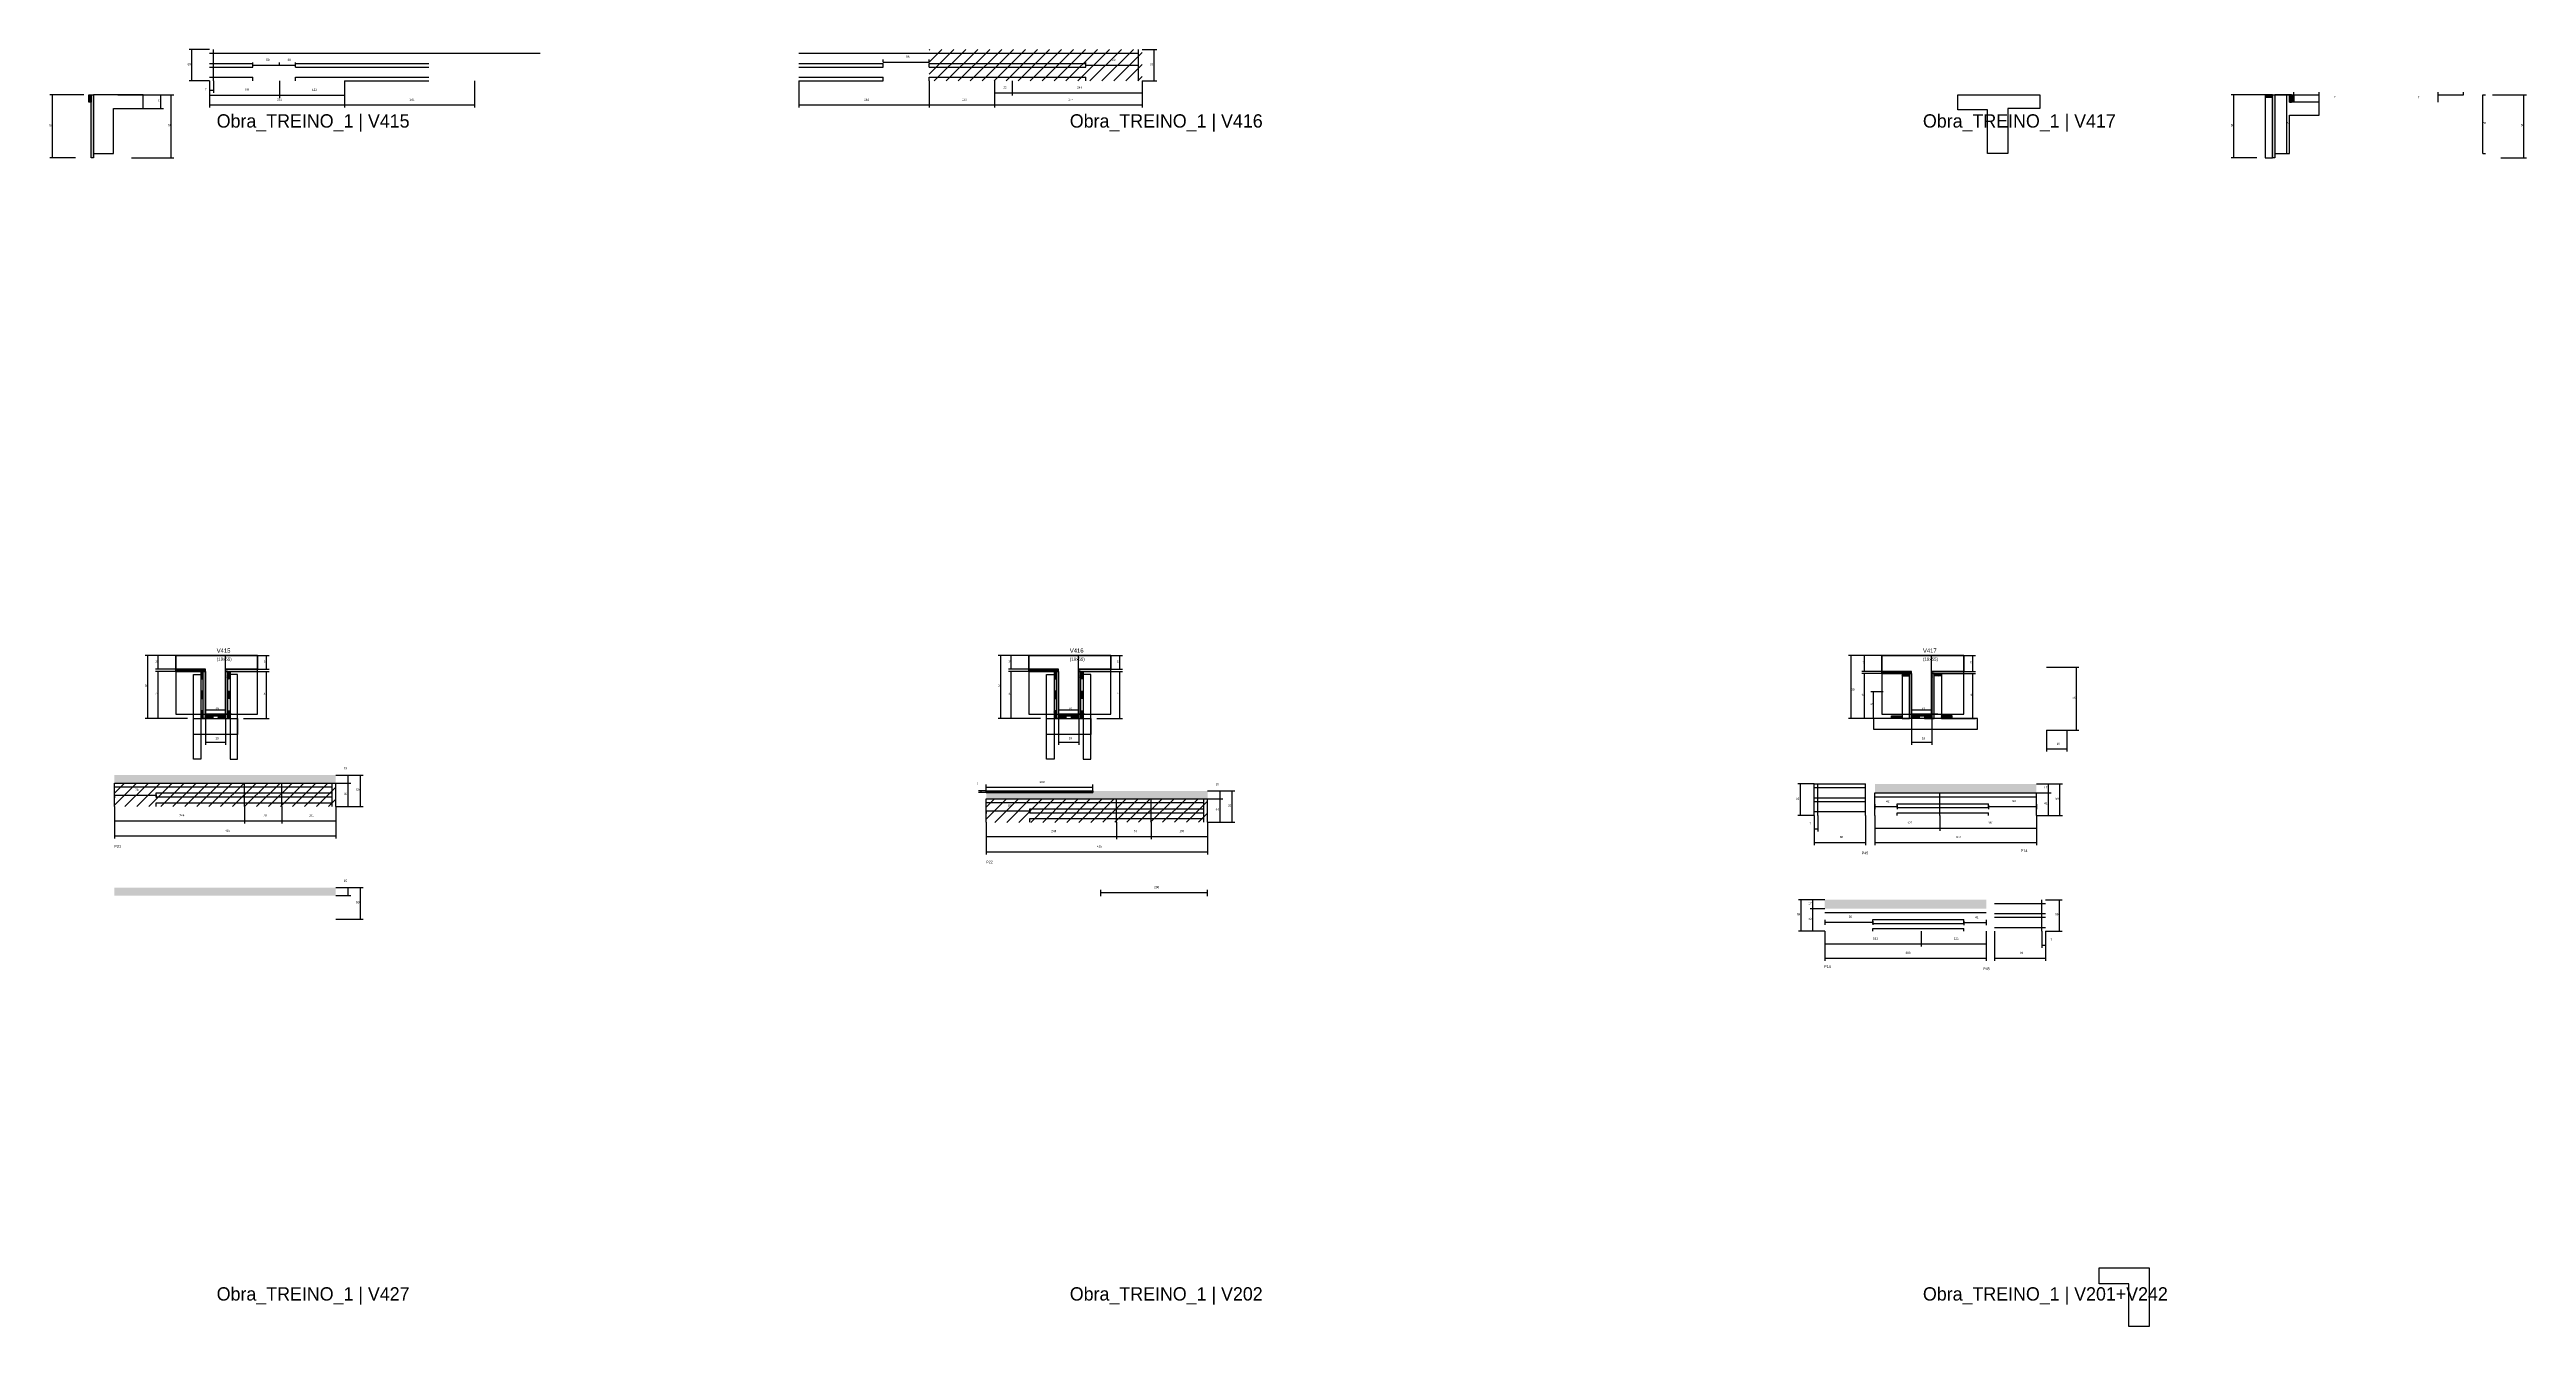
# Model space of a CAD drawing. Header units: metres. Extents: x -2848 to 21926, y -45195 to 1016.
# Drawn here: x 6087 to 10732, y -10059 to -7664 of the extents above; entities that cross this region are included whole.
import ezdxf

# ---------------------------------------------------------------- set-up
doc = ezdxf.new("R2010")
doc.units = ezdxf.units.M
for name, color, linetype in [('CONCRETO', 251, 'Continuous'), ('COTA', 241, 'Continuous'), ('Cota Seção (2x)', 4, 'Continuous'), ('Hachura', 253, 'Continuous'), ('LABEL_ID', 3, 'Continuous'), ('Madeira', 126, 'Continuous'), ('NOMENCLATURA', 7, 'Continuous'), ('Painéis', 200, 'Continuous'), ('REAPROVEITAMENTO', 251, 'Continuous'), ('SARR_2.2x7', 40, 'Continuous'), ('SARR_3.5x7', 81, 'Continuous'), ('SARR_EDITAR', 141, 'Continuous'), ('Texto Seção', 7, 'Continuous')]:
    doc.layers.add(name, color=color, linetype=linetype)

msp = doc.modelspace()

# ---------------------------------------------------------------- hatches: boundary and pattern name
at = {"layer": 'COTA'}
h = msp.add_hatch(dxfattribs=at)
h.set_pattern_fill('AR-CONC', scale=0.03)
h.paths.add_polyline_path([(6623.3, -9039.5), (6623.3, -9024.5), (6623.3, -9024.5), (6208, -9024.5), (6208, -9024.5), (6208.3, -9039.5), (6208.3, -9039.5), (6623.3, -9039.5)])
h = msp.add_hatch(dxfattribs=at)
h.set_pattern_fill('AR-CONC', scale=0.03)
h.paths.add_polyline_path([(8043.3, -9057), (7843.3, -9057), (7843.3, -9057), (7843.3, -9069), (7843.3, -9069), (8258.3, -9069), (8258.3, -9069), (8258.3, -9054), (8258.3, -9054), (8043.3, -9054), (8043.3, -9054), (8043.3, -9057)])
h = msp.add_hatch(dxfattribs=at)
h.set_pattern_fill('AR-CONC', scale=0.03)
h.paths.add_polyline_path([(9812.9, -9058), (9812.9, -9041), (9812.9, -9041), (9509.9, -9041), (9509.9, -9041), (9509.9, -9058), (9509.9, -9058), (9812.9, -9058)])
h = msp.add_hatch(dxfattribs=at)
h.set_pattern_fill('AR-CONC', scale=0.03)
h.paths.add_polyline_path([(6623.3, -9250.4), (6623.3, -9235.4), (6623.3, -9235.4), (6208, -9235.4), (6208, -9235.4), (6208.3, -9250.4), (6208.3, -9250.4), (6623.3, -9250.4)])
h = msp.add_hatch(dxfattribs=at)
h.set_pattern_fill('AR-CONC', scale=0.03)
h.paths.add_polyline_path([(9415.8, -9258.2), (9415.8, -9275.2), (9415.8, -9275.2), (9718.8, -9275.2), (9718.8, -9275.2), (9718.8, -9258.2), (9718.8, -9258.2), (9415.8, -9258.2)])
at = {"layer": 'Hachura'}
h = msp.add_hatch(dxfattribs=at)
h.set_pattern_fill('ANSI31', scale=0.5)
h.paths.add_polyline_path([(6164.7, -7762.5), (6160.3, -7762.5), (6160.3, -7762.5), (6160.3, -7748.5), (6160.3, -7748.5), (6164.7, -7748.5), (6164.7, -7748.5), (6164.7, -7762.5)])
h = msp.add_hatch(color=8, dxfattribs=at)
h.dxf.hatch_style = 1
h.paths.add_polyline_path([(6164.7, -7748.5), (6168.7, -7748.5), (6168.7, -7748.5), (6168.7, -7866.5), (6168.7, -7866.5), (6164.7, -7866.5), (6164.7, -7866.5), (6164.7, -7748.5)])
h = msp.add_hatch(dxfattribs=at)
h.set_pattern_fill('ANSI31', scale=0.5)
h.paths.add_polyline_path([(10255.7, -7752.9), (10255.7, -7748.5), (10255.7, -7748.5), (10241.7, -7748.5), (10241.7, -7748.5), (10241.7, -7752.9), (10241.7, -7752.9), (10255.7, -7752.9)])
h = msp.add_hatch(color=8, dxfattribs=at)
h.dxf.hatch_style = 1
h.paths.add_polyline_path([(10255.7, -7748.5), (10259.7, -7748.5), (10259.7, -7748.5), (10259.7, -7866.5), (10259.7, -7866.5), (10255.7, -7866.5), (10255.7, -7866.5), (10255.7, -7748.5)])
h = msp.add_hatch(color=8, dxfattribs=at)
h.dxf.hatch_style = 1
h.paths.add_polyline_path([(10291.3, -7748.5), (10287.7, -7748.5), (10287.7, -7748.5), (10287.7, -7762.5), (10287.7, -7762.5), (10291.3, -7762.5), (10291.3, -7762.5), (10291.3, -7748.5)])
h = msp.add_hatch(dxfattribs=at)
h.set_pattern_fill('ANSI31', scale=0.5)
h.paths.add_polyline_path([(10295.7, -7762.5), (10291.3, -7762.5), (10291.3, -7762.5), (10291.3, -7748.5), (10291.3, -7748.5), (10295.7, -7748.5), (10295.7, -7748.5), (10295.7, -7762.5)])
h = msp.add_hatch(color=8, dxfattribs=at)
h.dxf.hatch_style = 1
h.paths.add_polyline_path([(6378.8, -8830), (6378.8, -8826), (6378.8, -8826), (6323.2, -8826), (6323.2, -8826), (6323.2, -8830), (6323.2, -8830), (6378.8, -8830)])
h = msp.add_hatch(color=8, dxfattribs=at)
h.dxf.hatch_style = 1
h.paths.add_polyline_path([(6476.8, -8830), (6476.8, -8826), (6476.8, -8826), (6416.8, -8826), (6416.8, -8826), (6416.8, -8830), (6416.8, -8830), (6476.8, -8830)])
h = msp.add_hatch(color=8, dxfattribs=at)
h.dxf.hatch_style = 1
h.paths.add_polyline_path([(7978.8, -8830), (7978.8, -8826), (7978.8, -8826), (7923.2, -8826), (7923.2, -8826), (7923.2, -8830), (7923.2, -8830), (7978.8, -8830)])
h = msp.add_hatch(color=8, dxfattribs=at)
h.dxf.hatch_style = 1
h.paths.add_polyline_path([(8076.8, -8830), (8076.8, -8826), (8076.8, -8826), (8016.8, -8826), (8016.8, -8826), (8016.8, -8830), (8016.8, -8830), (8076.8, -8830)])
h = msp.add_hatch(dxfattribs=at)
h.set_pattern_fill('ANSI31', scale=0.5)
h.paths.add_polyline_path([(6370.4, -8844), (6374.8, -8844), (6374.8, -8844), (6374.8, -8830), (6374.8, -8830), (6370.4, -8830), (6370.4, -8830), (6370.4, -8844)])
h = msp.add_hatch(dxfattribs=at)
h.set_pattern_fill('ANSI31', scale=0.5)
h.paths.add_polyline_path([(6370.4, -8881), (6374.8, -8881), (6374.8, -8881), (6374.8, -8867), (6374.8, -8867), (6370.4, -8867), (6370.4, -8867), (6370.4, -8881)])
h = msp.add_hatch(color=8, dxfattribs=at)
h.dxf.hatch_style = 1
h.paths.add_polyline_path([(6374.8, -8830), (6378.8, -8830), (6378.8, -8830), (6378.8, -8918), (6378.8, -8918), (6374.8, -8918), (6374.8, -8918), (6374.8, -8830)])
h = msp.add_hatch(color=8, dxfattribs=at)
h.dxf.hatch_style = 1
h.paths.add_polyline_path([(6420.8, -8828), (6416.8, -8828), (6416.8, -8828), (6416.8, -8918), (6416.8, -8918), (6420.8, -8918), (6420.8, -8918), (6420.8, -8828)])
h = msp.add_hatch(dxfattribs=at)
h.set_pattern_fill('ANSI31', scale=0.5)
h.paths.add_polyline_path([(6425.2, -8844), (6420.8, -8844), (6420.8, -8844), (6420.8, -8830), (6420.8, -8830), (6425.2, -8830), (6425.2, -8830), (6425.2, -8844)])
h = msp.add_hatch(dxfattribs=at)
h.set_pattern_fill('ANSI31', scale=0.5)
h.paths.add_polyline_path([(6425.2, -8881), (6420.8, -8881), (6420.8, -8881), (6420.8, -8867), (6420.8, -8867), (6425.2, -8867), (6425.2, -8867), (6425.2, -8881)])
h = msp.add_hatch(dxfattribs=at)
h.set_pattern_fill('ANSI31', scale=0.5)
h.paths.add_polyline_path([(7970.4, -8844), (7974.8, -8844), (7974.8, -8844), (7974.8, -8830), (7974.8, -8830), (7970.4, -8830), (7970.4, -8830), (7970.4, -8844)])
h = msp.add_hatch(dxfattribs=at)
h.set_pattern_fill('ANSI31', scale=0.5)
h.paths.add_polyline_path([(7970.4, -8881), (7974.8, -8881), (7974.8, -8881), (7974.8, -8867), (7974.8, -8867), (7970.4, -8867), (7970.4, -8867), (7970.4, -8881)])
h = msp.add_hatch(color=8, dxfattribs=at)
h.dxf.hatch_style = 1
h.paths.add_polyline_path([(7974.8, -8830), (7978.8, -8830), (7978.8, -8830), (7978.8, -8918), (7978.8, -8918), (7974.8, -8918), (7974.8, -8918), (7974.8, -8830)])
h = msp.add_hatch(color=8, dxfattribs=at)
h.dxf.hatch_style = 1
h.paths.add_polyline_path([(8020.8, -8828), (8016.8, -8828), (8016.8, -8828), (8016.8, -8918), (8016.8, -8918), (8020.8, -8918), (8020.8, -8918), (8020.8, -8828)])
h = msp.add_hatch(dxfattribs=at)
h.set_pattern_fill('ANSI31', scale=0.5)
h.paths.add_polyline_path([(8025.2, -8844), (8020.8, -8844), (8020.8, -8844), (8020.8, -8830), (8020.8, -8830), (8025.2, -8830), (8025.2, -8830), (8025.2, -8844)])
h = msp.add_hatch(dxfattribs=at)
h.set_pattern_fill('ANSI31', scale=0.5)
h.paths.add_polyline_path([(8025.2, -8881), (8020.8, -8881), (8020.8, -8881), (8020.8, -8867), (8020.8, -8867), (8025.2, -8867), (8025.2, -8867), (8025.2, -8881)])
h = msp.add_hatch(color=8, dxfattribs=at)
h.dxf.hatch_style = 1
h.paths.add_polyline_path([(9578.8, -8834), (9578.8, -8830), (9578.8, -8830), (9523.2, -8830), (9523.2, -8830), (9523.2, -8834), (9523.2, -8834), (9578.8, -8834)])
h = msp.add_hatch(dxfattribs=at)
h.set_pattern_fill('ANSI31', scale=0.5)
h.paths.add_polyline_path([(9574.8, -8838.4), (9574.8, -8834), (9574.8, -8834), (9560.8, -8834), (9560.8, -8834), (9560.8, -8838.4), (9560.8, -8838.4), (9574.8, -8838.4)])
h = msp.add_hatch(color=8, dxfattribs=at)
h.dxf.hatch_style = 1
h.paths.add_polyline_path([(9574.8, -8834), (9578.8, -8834), (9578.8, -8834), (9578.8, -8918), (9578.8, -8918), (9574.8, -8918), (9574.8, -8918), (9574.8, -8834)])
h = msp.add_hatch(color=8, dxfattribs=at)
h.dxf.hatch_style = 1
h.paths.add_polyline_path([(9676.8, -8834), (9676.8, -8830), (9676.8, -8830), (9616.8, -8830), (9616.8, -8830), (9616.8, -8834), (9616.8, -8834), (9676.8, -8834)])
h = msp.add_hatch(color=8, dxfattribs=at)
h.dxf.hatch_style = 1
h.paths.add_polyline_path([(9620.8, -8834), (9616.8, -8834), (9616.8, -8834), (9616.8, -8918), (9616.8, -8918), (9620.8, -8918), (9620.8, -8918), (9620.8, -8834)])
h = msp.add_hatch(dxfattribs=at)
h.set_pattern_fill('ANSI31', scale=0.5)
h.paths.add_polyline_path([(9620.8, -8838.4), (9620.8, -8834), (9620.8, -8834), (9634.8, -8834), (9634.8, -8834), (9634.8, -8838.4), (9634.8, -8838.4), (9620.8, -8838.4)])
h = msp.add_hatch(dxfattribs=at)
h.set_pattern_fill('ANSI31', scale=0.5)
h.paths.add_polyline_path([(6370.4, -8918), (6374.8, -8918), (6374.8, -8918), (6374.8, -8904), (6374.8, -8904), (6370.4, -8904), (6370.4, -8904), (6370.4, -8918)])
h = msp.add_hatch(color=8, dxfattribs=at)
h.dxf.hatch_style = 1
h.paths.add_polyline_path([(6416.8, -8913.6), (6416.8, -8910), (6416.8, -8910), (6378.8, -8910), (6378.8, -8910), (6378.8, -8913.6), (6378.8, -8913.6), (6416.8, -8913.6)])
h = msp.add_hatch(dxfattribs=at)
h.set_pattern_fill('ANSI31', scale=0.5)
h.paths.add_polyline_path([(6378.8, -8918), (6378.8, -8913.6), (6378.8, -8913.6), (6392.8, -8913.6), (6392.8, -8913.6), (6392.8, -8918), (6392.8, -8918), (6378.8, -8918)])
h = msp.add_hatch(dxfattribs=at)
h.set_pattern_fill('ANSI31', scale=0.5)
h.paths.add_polyline_path([(6416.8, -8918), (6416.8, -8913.6), (6416.8, -8913.6), (6402.8, -8913.6), (6402.8, -8913.6), (6402.8, -8918), (6402.8, -8918), (6416.8, -8918)])
h = msp.add_hatch(dxfattribs=at)
h.set_pattern_fill('ANSI31', scale=0.5)
h.paths.add_polyline_path([(6425.2, -8918), (6420.8, -8918), (6420.8, -8918), (6420.8, -8904), (6420.8, -8904), (6425.2, -8904), (6425.2, -8904), (6425.2, -8918)])
h = msp.add_hatch(dxfattribs=at)
h.set_pattern_fill('ANSI31', scale=0.5)
h.paths.add_polyline_path([(7970.4, -8918), (7974.8, -8918), (7974.8, -8918), (7974.8, -8904), (7974.8, -8904), (7970.4, -8904), (7970.4, -8904), (7970.4, -8918)])
h = msp.add_hatch(color=8, dxfattribs=at)
h.dxf.hatch_style = 1
h.paths.add_polyline_path([(8016.8, -8913.6), (8016.8, -8910), (8016.8, -8910), (7978.8, -8910), (7978.8, -8910), (7978.8, -8913.6), (7978.8, -8913.6), (8016.8, -8913.6)])
h = msp.add_hatch(dxfattribs=at)
h.set_pattern_fill('ANSI31', scale=0.5)
h.paths.add_polyline_path([(7978.8, -8918), (7978.8, -8913.6), (7978.8, -8913.6), (7992.8, -8913.6), (7992.8, -8913.6), (7992.8, -8918), (7992.8, -8918), (7978.8, -8918)])
h = msp.add_hatch(dxfattribs=at)
h.set_pattern_fill('ANSI31', scale=0.5)
h.paths.add_polyline_path([(8016.8, -8918), (8016.8, -8913.6), (8016.8, -8913.6), (8002.8, -8913.6), (8002.8, -8913.6), (8002.8, -8918), (8002.8, -8918), (8016.8, -8918)])
h = msp.add_hatch(dxfattribs=at)
h.set_pattern_fill('ANSI31', scale=0.5)
h.paths.add_polyline_path([(8025.2, -8918), (8020.8, -8918), (8020.8, -8918), (8020.8, -8904), (8020.8, -8904), (8025.2, -8904), (8025.2, -8904), (8025.2, -8918)])
h = msp.add_hatch(dxfattribs=at)
h.set_pattern_fill('ANSI31', scale=0.5)
h.paths.add_polyline_path([(9540.8, -8918), (9540.8, -8913.6), (9540.8, -8913.6), (9560.8, -8913.6), (9560.8, -8913.6), (9560.8, -8918), (9560.8, -8918), (9540.8, -8918)])
h = msp.add_hatch(color=8, dxfattribs=at)
h.dxf.hatch_style = 1
h.paths.add_polyline_path([(9616.8, -8913.6), (9616.8, -8910), (9616.8, -8910), (9578.8, -8910), (9578.8, -8910), (9578.8, -8913.6), (9578.8, -8913.6), (9616.8, -8913.6)])
h = msp.add_hatch(dxfattribs=at)
h.set_pattern_fill('ANSI31', scale=0.5)
h.paths.add_polyline_path([(9578.8, -8918), (9578.8, -8913.6), (9578.8, -8913.6), (9592.8, -8913.6), (9592.8, -8913.6), (9592.8, -8918), (9592.8, -8918), (9578.8, -8918)])
h = msp.add_hatch(dxfattribs=at)
h.set_pattern_fill('ANSI31', scale=0.5)
h.paths.add_polyline_path([(9616.8, -8918), (9616.8, -8913.6), (9616.8, -8913.6), (9602.8, -8913.6), (9602.8, -8913.6), (9602.8, -8918), (9602.8, -8918), (9616.8, -8918)])
h = msp.add_hatch(dxfattribs=at)
h.set_pattern_fill('ANSI31', scale=0.5)
h.paths.add_polyline_path([(9654.8, -8918), (9654.8, -8913.6), (9654.8, -8913.6), (9634.8, -8913.6), (9634.8, -8913.6), (9634.8, -8918), (9634.8, -8918), (9654.8, -8918)])
at = {"layer": 'REAPROVEITAMENTO'}
h = msp.add_hatch(dxfattribs=at)
h.set_pattern_fill('ANSI31', scale=5)
h.paths.add_polyline_path([(7736.1, -7663.6), (7736.1, -7722.6), (7736.1, -7722.6), (8135.8, -7722.6), (8135.8, -7722.6), (8135.8, -7663.6), (8135.8, -7663.6), (7736.1, -7663.6)])
h = msp.add_hatch(dxfattribs=at)
h.set_pattern_fill('ANSI31', scale=5)
h.paths.add_polyline_path([(6623.3, -9083.5), (6623.3, -9039.5), (6623.3, -9039.5), (6208.3, -9039.5), (6208.3, -9039.5), (6208.3, -9083.5), (6208.3, -9083.5), (6623.3, -9083.5)])
h = msp.add_hatch(dxfattribs=at)
h.set_pattern_fill('ANSI31', scale=5)
h.paths.add_polyline_path([(8258.3, -9112.8), (8258.3, -9068.8), (8258.3, -9068.8), (7843.3, -9069.3), (7843.3, -9069.3), (7843.3, -9113.3), (7843.3, -9113.3), (8258.3, -9112.8)])

# ---------------------------------------------------------------- linework, layer by layer
at = {"layer": 'CONCRETO'}
for points in [[(6262.3, -7774.5), (6262.3, -7748.5), (6206.7, -7748.5), (6206.7, -7748.5), (6168.7, -7748.5), (6168.7, -7858.5), (6206.7, -7858.5), (6206.7, -7774.5)], [(9665.6, -7776.5), (9665.6, -7748.5), (9819.2, -7748.5), (9819.2, -7774.5), (9759.2, -7774.5), (9759.2, -7858.5), (9721.2, -7858.5), (9721.2, -7776.5)], [(10343.3, -7786.5), (10343.3, -7762.5), (10287.7, -7762.5), (10287.7, -7748.5), (10259.7, -7748.5), (10259.7, -7858.5), (10287.7, -7858.5), (10287.7, -7786.5)], [(6323.2, -8826), (6323.2, -8800), (6476.8, -8800), (6476.8, -8826), (6416.8, -8826), (6416.8, -8910), (6378.8, -8910), (6378.8, -8826)], [(6323.2, -8910), (6476.8, -8910), (6476.8, -8800), (6323.2, -8800)], [(7923.2, -8826), (7923.2, -8800), (8076.8, -8800), (8076.8, -8826), (8016.8, -8826), (8016.8, -8910), (7978.8, -8910), (7978.8, -8826)], [(7923.2, -8910), (8076.8, -8910), (8076.8, -8800), (7923.2, -8800)], [(9523.2, -8830), (9523.2, -8800), (9676.8, -8800), (9676.8, -8830), (9616.8, -8830), (9616.8, -8910), (9578.8, -8910), (9578.8, -8830)], [(9523.2, -8910), (9676.8, -8910), (9676.8, -8800), (9523.2, -8800)], [(9930.7, -9978.6), (9930.7, -9948.6), (10024.3, -9948.6), (10024.3, -9978.6), (10024.3, -9978.6), (10024.3, -10058.6), (9986.3, -10058.6), (9986.3, -9978.6)]]:
    msp.add_lwpolyline(points, close=True, dxfattribs=at)
at = {"layer": 'COTA'}
for p, q in [((6386.8, -7663.6), (6348.6, -7663.6)), ((6353.6, -7722.6), (6353.6, -7663.6)), ((8135.8, -7663.6), (8163.5, -7663.6)), ((8158.5, -7722.6), (8158.5, -7663.6)), ((6467.8, -7693.1), (6467.8, -7688.1)), ((6467.8, -7693.1), (6517.8, -7693.1)), ((6517.8, -7693.1), (6517.8, -7688.1)), ((6517.8, -7693.1), (6517.8, -7688.1)), ((6517.8, -7693.1), (6547.8, -7693.1)), ((6547.8, -7693.1), (6547.8, -7688.1)), ((7650.1, -7687.2), (7650.1, -7682.2)), ((7650.1, -7687.2), (7736.1, -7687.2)), ((7736.1, -7687.2), (7736.1, -7682.2)), ((8029.8, -7693.1), (8029.8, -7688.1)), ((8029.8, -7693.1), (8128.8, -7693.1)), ((8128.8, -7693.1), (8128.8, -7688.1)), ((6150.7, -7748.5), (6086.8, -7748.5)), ((6091.8, -7866.5), (6091.8, -7748.5)), ((6214.7, -7748.5), (6319.6, -7748.5)), ((6262.3, -7748.5), (6300.3, -7748.5)), ((6295.3, -7774.5), (6295.3, -7748.5)), ((6314.6, -7866.5), (6314.6, -7748.5)), ((6386.8, -7722.6), (6348.6, -7722.6)), ((6386.8, -7722.6), (6386.8, -7754.2)), ((6386.8, -7722.6), (6386.8, -7772.6)), ((6386.8, -7722.6), (6386.8, -7744.9)), ((6386.8, -7739.9), (6393.8, -7739.9)), ((6386.8, -7749.2), (6517.8, -7749.2)), ((6393.8, -7722.6), (6393.8, -7744.9)), ((6517.8, -7722.6), (6517.8, -7754.2)), ((6517.8, -7722.6), (6517.8, -7754.2)), ((6517.8, -7749.2), (6639.8, -7749.2)), ((6639.8, -7722.6), (6639.8, -7754.2)), ((6639.8, -7722.6), (6639.8, -7772.6)), ((6639.8, -7722.6), (6639.8, -7772.6)), ((6883.8, -7722.6), (6883.8, -7772.6)), ((7492.1, -7722.6), (7492.1, -7772.6)), ((7736.1, -7722.6), (7736.1, -7772.6)), ((7736.1, -7745.1), (7736.1, -7772.6)), ((7858.8, -7722.6), (7858.8, -7772.6)), ((7858.8, -7722.6), (7858.8, -7750)), ((7858.8, -7722.6), (7858.8, -7772.6)), ((7858.8, -7745), (7891.8, -7745)), ((7891.8, -7722.6), (7891.8, -7750)), ((7891.8, -7722.6), (7891.8, -7750)), ((7891.8, -7745), (8135.8, -7745)), ((8135.8, -7722.6), (8163.5, -7722.6)), ((8135.8, -7722.6), (8135.8, -7772.6)), ((8135.8, -7722.6), (8135.8, -7750)), ((10241.7, -7748.5), (10177.9, -7748.5)), ((10182.9, -7866.5), (10182.9, -7748.5)), ((10295.7, -7748.5), (10295.7, -7743.5)), ((10295.7, -7748.5), (10343.3, -7748.5)), ((10343.3, -7762.5), (10343.3, -7743.5)), ((10566.4, -7762.5), (10566.4, -7743.5)), ((10566.4, -7748.5), (10614, -7748.5)), ((10614, -7748.5), (10614, -7743.5)), ((10668, -7748.5), (10731.9, -7748.5)), ((10726.9, -7866.5), (10726.9, -7748.5)), ((6262.3, -7774.5), (6300.3, -7774.5)), ((6386.8, -7767.6), (6639.8, -7767.6)), ((6639.8, -7767.6), (6883.8, -7767.6)), ((7492.1, -7767.6), (7736.1, -7767.6)), ((7736.1, -7767.6), (7858.8, -7767.6)), ((7858.8, -7767.6), (8135.8, -7767.6)), ((6135.1, -7866.5), (6086.8, -7866.5)), ((6240.3, -7866.5), (6319.6, -7866.5)), ((10226.1, -7866.5), (10177.9, -7866.5)), ((10683.6, -7866.5), (10731.9, -7866.5)), ((6323.2, -8800), (6265.8, -8800)), ((6270.8, -8918), (6270.8, -8800)), ((6323.2, -8800), (6285.2, -8800)), ((6323.2, -8826), (6285.2, -8826)), ((6290.2, -8826), (6290.2, -8800)), ((6476.8, -8800), (6498.7, -8800)), ((6476.8, -8826), (6498.7, -8826)), ((6493.7, -8826), (6493.7, -8800)), ((7923.2, -8800), (7865.8, -8800)), ((7870.8, -8918), (7870.8, -8800)), ((7923.2, -8800), (7885.1, -8800)), ((7923.2, -8826), (7885.1, -8826)), ((7890.1, -8826), (7890.1, -8800)), ((8076.8, -8800), (8098.7, -8800)), ((8076.8, -8826), (8098.7, -8826)), ((8093.7, -8826), (8093.7, -8800)), ((9523.2, -8800), (9460.4, -8800)), ((9465.4, -8918), (9465.4, -8800)), ((9523.2, -8800), (9485.2, -8800)), ((9490.2, -8830), (9490.2, -8800)), ((9676.8, -8800), (9698.7, -8800)), ((9693.7, -8830), (9693.7, -8800)), ((9869.7, -8822.1), (9892.7, -8822.1)), ((9887.7, -8940.1), (9887.7, -8822.1)), ((6323.2, -8830), (6285.2, -8830)), ((6290.2, -8918), (6290.2, -8830)), ((6476.8, -8830), (6498.7, -8830)), ((6493.7, -8918), (6493.7, -8830)), ((7923.2, -8830), (7885.1, -8830)), ((7890.1, -8918), (7890.1, -8830)), ((8076.8, -8830), (8098.7, -8830)), ((8093.7, -8918), (8093.7, -8830)), ((9523.2, -8830), (9485.2, -8830)), ((9523.2, -8834), (9485.2, -8834)), ((9490.2, -8918), (9490.2, -8834)), ((9525.5, -8868.1), (9502, -8868.1)), ((9507, -8918), (9507, -8868.1)), ((9676.8, -8830), (9698.7, -8830)), ((9676.8, -8834), (9698.7, -8834)), ((9693.7, -8918), (9693.7, -8834)), ((6345.2, -8918), (6265.8, -8918)), ((6345.2, -8918), (6285.2, -8918)), ((6378.8, -8918), (6378.8, -8967.8)), ((6416.8, -8918), (6416.8, -8967.8)), ((6450.4, -8918), (6498.7, -8918)), ((7945.2, -8918), (7865.8, -8918)), ((7945.2, -8918), (7885.1, -8918)), ((7978.8, -8918), (7978.8, -8967.8)), ((8016.8, -8918), (8016.8, -8967.8)), ((8050.4, -8918), (8098.7, -8918)), ((9545.2, -8918), (9460.4, -8918)), ((9545.2, -8918), (9485.2, -8918)), ((9525.5, -8918), (9502, -8918)), ((9578.8, -8918), (9578.8, -8967.7)), ((9616.8, -8918), (9616.8, -8967.7)), ((9650.4, -8918), (9698.7, -8918)), ((6378.8, -8962.8), (6416.8, -8962.8)), ((7978.8, -8962.8), (8016.8, -8962.8)), ((9578.8, -8962.7), (9616.8, -8962.7)), ((9831.8, -8940.1), (9831.8, -8980.3)), ((9869.7, -8940.1), (9869.7, -8980.3)), ((9869.7, -8940.1), (9892.7, -8940.1)), ((9831.8, -8975.3), (9869.7, -8975.3)), ((6623.3, -9024.5), (6651.6, -9024.5)), ((6623.3, -9024.5), (6674.8, -9024.5)), ((6623.3, -9039.5), (6651.6, -9039.5)), ((6623.3, -9039.5), (6651.6, -9039.5)), ((6646.6, -9039.5), (6646.6, -9024.5)), ((6646.6, -9083.5), (6646.6, -9039.5)), ((6669.8, -9083.5), (6669.8, -9024.5)), ((7843.3, -9054), (7828.5, -9054)), ((7843.3, -9057), (7828.5, -9057)), ((7833.5, -9057), (7833.5, -9054)), ((7843.3, -9054), (7843.3, -9042.4)), ((7843.3, -9047.4), (8043.3, -9047.4)), ((8043.3, -9054), (8043.3, -9042.4)), ((8258.3, -9054), (8286.7, -9054)), ((8258.3, -9054), (8309.8, -9054)), ((8281.7, -9069), (8281.7, -9054)), ((8304.8, -9113), (8304.8, -9054)), ((9396.1, -9041), (9365.1, -9041)), ((9370.1, -9100), (9370.1, -9041)), ((9812.9, -9041), (9840.3, -9041)), ((9812.9, -9041), (9861.9, -9041)), ((9812.9, -9058), (9840.3, -9058)), ((9812.9, -9058), (9840.3, -9058)), ((9835.3, -9058), (9835.3, -9041)), ((9835.3, -9100), (9835.3, -9058)), ((9856.9, -9100), (9856.9, -9041)), ((6208.3, -9061.5), (6208.3, -9067.2)), ((6208.3, -9062.2), (6286.3, -9062.2)), ((6208.3, -9083.5), (6208.3, -9115)), ((6208.3, -9083.5), (6208.3, -9143.6)), ((6286.3, -9061.5), (6286.3, -9067.2)), ((6452.3, -9083.5), (6452.3, -9115)), ((6452.3, -9083.5), (6452.3, -9115)), ((6522.3, -9083.5), (6522.3, -9115)), ((6522.3, -9083.5), (6522.3, -9115)), ((6623.3, -9083.5), (6623.3, -9115)), ((6623.3, -9083.5), (6623.3, -9143.6)), ((6623.3, -9083.5), (6651.6, -9083.5)), ((6623.3, -9083.5), (6674.8, -9083.5)), ((7843.3, -9091), (7843.3, -9096.7)), ((7843.3, -9091.7), (7925.3, -9091.7)), ((7925.3, -9091), (7925.3, -9096.7)), ((8258.3, -9069), (8286.7, -9069)), ((8258.3, -9069), (8286.7, -9069)), ((8281.7, -9113), (8281.7, -9069)), ((9396.1, -9100), (9365.1, -9100)), ((9396.1, -9100), (9396.1, -9155.8)), ((9396.1, -9100), (9396.1, -9130.1)), ((9403.1, -9100), (9403.1, -9130.1)), ((9492.1, -9100), (9492.1, -9155.8)), ((9509.9, -9079), (9509.9, -9088.6)), ((9509.9, -9083.6), (9551.9, -9083.6)), ((9509.9, -9100), (9509.9, -9128.8)), ((9509.9, -9100), (9509.9, -9155.8)), ((9551.9, -9081), (9551.9, -9088.6)), ((9631.9, -9100), (9631.9, -9128.8)), ((9631.9, -9100), (9631.9, -9128.8)), ((9722.9, -9081), (9722.9, -9088.2)), ((9722.9, -9083.2), (9812.9, -9083.2)), ((9812.9, -9079), (9812.9, -9088.2)), ((9812.9, -9100), (9812.9, -9128.8)), ((9812.9, -9100), (9812.9, -9155.8)), ((9812.9, -9100), (9840.3, -9100)), ((9812.9, -9100), (9861.9, -9100)), ((6208.3, -9110), (6452.3, -9110)), ((6208.3, -9138.6), (6623.3, -9138.6)), ((6452.3, -9110), (6522.3, -9110)), ((6522.3, -9110), (6623.3, -9110)), ((7843.3, -9113), (7843.3, -9144.6)), ((7843.3, -9113), (7843.3, -9173.1)), ((7843.3, -9139.6), (8087.3, -9139.6)), ((8087.3, -9113), (8087.3, -9144.6)), ((8087.3, -9113), (8087.3, -9144.6)), ((8087.3, -9139.6), (8152.3, -9139.6)), ((8152.3, -9113), (8152.3, -9144.6)), ((8152.3, -9113), (8152.3, -9144.6)), ((8152.3, -9139.6), (8258.3, -9139.6)), ((8258.3, -9113), (8258.3, -9144.6)), ((8258.3, -9113), (8258.3, -9173.1)), ((8258.3, -9113), (8286.7, -9113)), ((8258.3, -9113), (8309.8, -9113)), ((9396.1, -9125.1), (9403.1, -9125.1)), ((9396.1, -9150.8), (9492.1, -9150.8)), ((9509.9, -9123.8), (9631.9, -9123.8)), ((9509.9, -9150.8), (9812.9, -9150.8)), ((9631.9, -9123.8), (9812.9, -9123.8)), ((7843.3, -9168.1), (8258.3, -9168.1)), ((6623.3, -9235.4), (6651.6, -9235.4)), ((6623.3, -9235.4), (6674.8, -9235.4)), ((6646.6, -9250.4), (6646.6, -9235.4)), ((6669.8, -9294.4), (6669.8, -9235.4)), ((8058.3, -9251.3), (8058.3, -9239.7)), ((8258.3, -9251.3), (8258.3, -9239.7)), ((6623.3, -9250.4), (6651.6, -9250.4)), ((8058.3, -9244.7), (8258.3, -9244.7)), ((9415.8, -9258.2), (9366.8, -9258.2)), ((9371.8, -9317.2), (9371.8, -9258.2)), ((9415.8, -9258.2), (9388.4, -9258.2)), ((9415.8, -9275.2), (9388.4, -9275.2)), ((9415.8, -9275.2), (9388.4, -9275.2)), ((9393.4, -9275.2), (9393.4, -9258.2)), ((9393.4, -9317.2), (9393.4, -9275.2)), ((9830.1, -9258.2), (9861.1, -9258.2)), ((9856.1, -9317.2), (9856.1, -9258.2)), ((6623.3, -9294.4), (6674.8, -9294.4)), ((9415.8, -9317.2), (9366.8, -9317.2)), ((9415.8, -9317.2), (9388.4, -9317.2)), ((9415.8, -9296.2), (9415.8, -9305.4)), ((9415.8, -9300.4), (9505.8, -9300.4)), ((9415.8, -9317.2), (9415.8, -9346)), ((9415.8, -9317.2), (9415.8, -9373)), ((9505.8, -9298.2), (9505.8, -9305.4)), ((9596.8, -9317.2), (9596.8, -9346)), ((9596.8, -9317.2), (9596.8, -9346)), ((9676.8, -9298.2), (9676.8, -9305.9)), ((9676.8, -9300.9), (9718.8, -9300.9)), ((9718.8, -9296.2), (9718.8, -9305.9)), ((9718.8, -9317.2), (9718.8, -9346)), ((9718.8, -9317.2), (9718.8, -9373)), ((9734.1, -9317.2), (9734.1, -9373)), ((9823.1, -9317.2), (9823.1, -9348.4)), ((9830.1, -9317.2), (9861.1, -9317.2)), ((9830.1, -9317.2), (9830.1, -9373)), ((9830.1, -9317.2), (9830.1, -9348.4)), ((9415.8, -9341), (9596.8, -9341)), ((9415.8, -9368), (9718.8, -9368)), ((9596.8, -9341), (9718.8, -9341)), ((9734.1, -9368), (9830.1, -9368)), ((9823.1, -9343.4), (9830.1, -9343.4))]:
    msp.add_line(p, q, dxfattribs=at)
at = {"layer": 'Cota Seção (2x)'}
for p, q in [((10259.7, -7748.5), (10287.3, -7748.5)), ((10282.3, -7858.5), (10282.3, -7748.5)), ((10650, -7858.5), (10650, -7748.5)), ((10650, -7748.5), (10655, -7748.5)), ((10259.7, -7858.5), (10287.3, -7858.5)), ((10650, -7858.5), (10655, -7858.5)), ((6427.8, -8800), (6411.3, -8800)), ((6416.3, -8910), (6416.3, -8800)), ((8027.8, -8800), (8011.3, -8800)), ((8016.3, -8910), (8016.3, -8800)), ((9627.8, -8800), (9611.3, -8800)), ((9616.3, -8910), (9616.3, -8800)), ((6378.8, -8918), (6378.8, -8897)), ((6378.8, -8902), (6416.8, -8902)), ((6427.8, -8910), (6411.3, -8910)), ((6416.8, -8918), (6416.8, -8897)), ((7978.8, -8918), (7978.8, -8897)), ((7978.8, -8902), (8016.8, -8902)), ((8027.8, -8910), (8011.3, -8910)), ((8016.8, -8918), (8016.8, -8897)), ((9578.8, -8918), (9578.8, -8897)), ((9578.8, -8902), (9616.8, -8902)), ((9627.8, -8910), (9611.3, -8910)), ((9616.8, -8918), (9616.8, -8897))]:
    msp.add_line(p, q, dxfattribs=at)
at = {"layer": 'Madeira'}
for points in [[(6164.7, -7762.5), (6160.3, -7762.5), (6160.3, -7748.5), (6164.7, -7748.5)], [(10255.7, -7752.9), (10255.7, -7748.5), (10241.7, -7748.5), (10241.7, -7752.9)], [(10255.7, -7748.5), (10241.7, -7748.5), (10241.7, -7866.5), (10255.7, -7866.5)], [(10295.7, -7762.5), (10291.3, -7762.5), (10291.3, -7748.5), (10295.7, -7748.5)], [(6370.4, -8844), (6374.8, -8844), (6374.8, -8830), (6370.4, -8830)], [(6370.4, -8881), (6374.8, -8881), (6374.8, -8867), (6370.4, -8867)], [(6425.2, -8844), (6420.8, -8844), (6420.8, -8830), (6425.2, -8830)], [(6425.2, -8881), (6420.8, -8881), (6420.8, -8867), (6425.2, -8867)], [(7970.4, -8844), (7974.8, -8844), (7974.8, -8830), (7970.4, -8830)], [(7970.4, -8881), (7974.8, -8881), (7974.8, -8867), (7970.4, -8867)], [(8025.2, -8844), (8020.8, -8844), (8020.8, -8830), (8025.2, -8830)], [(8025.2, -8881), (8020.8, -8881), (8020.8, -8867), (8025.2, -8867)], [(9574.8, -8838.4), (9574.8, -8834), (9560.8, -8834), (9560.8, -8838.4)], [(9574.8, -8834), (9560.8, -8834), (9560.8, -8918), (9574.8, -8918)], [(9620.8, -8838.4), (9620.8, -8834), (9634.8, -8834), (9634.8, -8838.4)], [(9620.8, -8834), (9634.8, -8834), (9634.8, -8918), (9620.8, -8918)], [(6370.4, -8918), (6374.8, -8918), (6374.8, -8904), (6370.4, -8904)], [(6378.8, -8918), (6378.8, -8913.6), (6392.8, -8913.6), (6392.8, -8918)], [(6416.8, -8918), (6416.8, -8913.6), (6402.8, -8913.6), (6402.8, -8918)], [(6425.2, -8918), (6420.8, -8918), (6420.8, -8904), (6425.2, -8904)], [(7970.4, -8918), (7974.8, -8918), (7974.8, -8904), (7970.4, -8904)], [(7978.8, -8918), (7978.8, -8913.6), (7992.8, -8913.6), (7992.8, -8918)], [(8016.8, -8918), (8016.8, -8913.6), (8002.8, -8913.6), (8002.8, -8918)], [(8025.2, -8918), (8020.8, -8918), (8020.8, -8904), (8025.2, -8904)], [(9507.4, -8938), (9702.6, -8938), (9702.6, -8918), (9507.4, -8918)], [(9540.8, -8918), (9540.8, -8913.6), (9560.8, -8913.6), (9560.8, -8918)], [(9578.8, -8918), (9578.8, -8913.6), (9592.8, -8913.6), (9592.8, -8918)], [(9616.8, -8918), (9616.8, -8913.6), (9602.8, -8913.6), (9602.8, -8918)], [(9654.8, -8918), (9654.8, -8913.6), (9634.8, -8913.6), (9634.8, -8918)]]:
    msp.add_lwpolyline(points, close=True, dxfattribs=at)
at = {"layer": 'Painéis'}
for p, q in [((6323.2, -8826), (6378.8, -8826)), ((6323.2, -8830), (6323.2, -8826)), ((6378.8, -8830), (6378.8, -8826)), ((6416.8, -8826), (6476.8, -8826)), ((6416.8, -8830), (6416.8, -8826)), ((6476.8, -8830), (6476.8, -8826)), ((7923.2, -8826), (7978.8, -8826)), ((7923.2, -8830), (7923.2, -8826)), ((7978.8, -8830), (7978.8, -8826)), ((8016.8, -8826), (8076.8, -8826)), ((8016.8, -8830), (8016.8, -8826)), ((8076.8, -8830), (8076.8, -8826)), ((9831.8, -8822.1), (9869.7, -8822.1)), ((6378.8, -8918), (6378.8, -8830)), ((6416.8, -8918), (6416.8, -8830)), ((7978.8, -8918), (7978.8, -8830)), ((8016.8, -8918), (8016.8, -8830)), ((9523.2, -8830), (9578.8, -8830)), ((9523.2, -8834), (9523.2, -8830)), ((9578.8, -8834), (9578.8, -8830)), ((9578.8, -8918), (9578.8, -8834)), ((9616.8, -8830), (9676.8, -8830)), ((9616.8, -8834), (9616.8, -8830)), ((9616.8, -8918), (9616.8, -8834)), ((9676.8, -8834), (9676.8, -8830)), ((6378.8, -8910), (6416.8, -8910)), ((6378.8, -8913.6), (6378.8, -8910)), ((6416.8, -8913.6), (6416.8, -8910)), ((7978.8, -8910), (8016.8, -8910)), ((7978.8, -8913.6), (7978.8, -8910)), ((8016.8, -8913.6), (8016.8, -8910)), ((9578.8, -8910), (9616.8, -8910)), ((9578.8, -8913.6), (9578.8, -8910)), ((9616.8, -8913.6), (9616.8, -8910)), ((9831.8, -8940.1), (9869.7, -8940.1)), ((6208.3, -9039.5), (6623.3, -9039.5)), ((6208.3, -9083.5), (6208.3, -9039.5)), ((6452.3, -9083.5), (6452.3, -9039.5)), ((6522.3, -9083.5), (6522.3, -9039.5)), ((6623.3, -9083.5), (6623.3, -9039.5)), ((7843.3, -9054), (8043.3, -9054)), ((7843.3, -9057), (8043.3, -9057)), ((9396.1, -9041), (9492.1, -9041)), ((9396.1, -9100), (9396.1, -9041)), ((9492.1, -9100), (9492.1, -9041)), ((9509.9, -9058), (9812.9, -9058)), ((9509.9, -9100), (9509.9, -9058)), ((9631.9, -9100), (9631.9, -9058)), ((9812.9, -9100), (9812.9, -9058)), ((7843.3, -9069), (8258.3, -9069)), ((7843.3, -9113), (7843.3, -9069)), ((8087.3, -9113), (8087.3, -9069)), ((8152.3, -9113), (8152.3, -9069)), ((8258.3, -9113), (8258.3, -9069))]:
    msp.add_line(p, q, dxfattribs=at)
for points in [[(6164.7, -7748.5), (6168.7, -7748.5), (6168.7, -7866.5), (6164.7, -7866.5)], [(10255.7, -7748.5), (10259.7, -7748.5), (10259.7, -7866.5), (10255.7, -7866.5)], [(10291.3, -7748.5), (10287.7, -7748.5), (10287.7, -7762.5), (10291.3, -7762.5)], [(6378.8, -8830), (6378.8, -8826), (6323.2, -8826), (6323.2, -8830)], [(6476.8, -8830), (6476.8, -8826), (6416.8, -8826), (6416.8, -8830)], [(7978.8, -8830), (7978.8, -8826), (7923.2, -8826), (7923.2, -8830)], [(8076.8, -8830), (8076.8, -8826), (8016.8, -8826), (8016.8, -8830)], [(6374.8, -8830), (6378.8, -8830), (6378.8, -8918), (6374.8, -8918)], [(6420.8, -8830), (6416.8, -8830), (6416.8, -8918), (6420.8, -8918)], [(7974.8, -8830), (7978.8, -8830), (7978.8, -8918), (7974.8, -8918)], [(8020.8, -8830), (8016.8, -8830), (8016.8, -8918), (8020.8, -8918)], [(9578.8, -8834), (9578.8, -8830), (9523.2, -8830), (9523.2, -8834)], [(9574.8, -8834), (9578.8, -8834), (9578.8, -8918), (9574.8, -8918)], [(9676.8, -8834), (9676.8, -8830), (9616.8, -8830), (9616.8, -8834)], [(9620.8, -8834), (9616.8, -8834), (9616.8, -8918), (9620.8, -8918)], [(6416.8, -8913.6), (6416.8, -8910), (6378.8, -8910), (6378.8, -8913.6)], [(8016.8, -8913.6), (8016.8, -8910), (7978.8, -8910), (7978.8, -8913.6)], [(9616.8, -8913.6), (9616.8, -8910), (9578.8, -8910), (9578.8, -8913.6)], [(7843.3, -9054), (8043.3, -9054), (8043.3, -9057), (7843.3, -9057)]]:
    msp.add_lwpolyline(points, close=True, dxfattribs=at)
at = {"layer": 'SARR_2.2x7'}
for p, q in [((6393.8, -7722.6), (6393.8, -7663.6)), ((8128.8, -7722.6), (8128.8, -7663.6)), ((6386.8, -7670.6), (6639.8, -7670.6)), ((6386.8, -7689.6), (6467.8, -7689.6)), ((6386.8, -7696.6), (6467.8, -7696.6)), ((6467.8, -7696.6), (6467.8, -7689.6)), ((6547.8, -7689.6), (6639.8, -7689.6)), ((6547.8, -7696.6), (6547.8, -7689.6)), ((6547.8, -7696.6), (6639.8, -7696.6)), ((6639.8, -7670.6), (7006.5, -7670.6)), ((6639.8, -7689.6), (6797.8, -7689.6)), ((6639.8, -7696.6), (6797.8, -7696.6)), ((7492.1, -7670.6), (7858.8, -7670.6)), ((7492.1, -7689.6), (7650.1, -7689.6)), ((7492.1, -7696.6), (7650.1, -7696.6)), ((7650.1, -7696.6), (7650.1, -7689.6)), ((7736.1, -7689.6), (7858.8, -7689.6)), ((7736.1, -7696.6), (7736.1, -7689.6)), ((7736.1, -7696.6), (7858.8, -7696.6)), ((7858.8, -7670.6), (8128.8, -7670.6)), ((7858.8, -7689.6), (8029.8, -7689.6)), ((7858.8, -7696.6), (8029.8, -7696.6)), ((8029.8, -7696.6), (8029.8, -7689.6)), ((6386.8, -7715.6), (6467.8, -7715.6)), ((6467.8, -7722.6), (6467.8, -7715.6)), ((6547.8, -7715.6), (6639.8, -7715.6)), ((6547.8, -7722.6), (6547.8, -7715.6)), ((6639.8, -7715.6), (6797.8, -7715.6)), ((6639.8, -7722.6), (6797.8, -7722.6)), ((7492.1, -7715.6), (7650.1, -7715.6)), ((7492.1, -7722.6), (7650.1, -7722.6)), ((7650.1, -7722.6), (7650.1, -7715.6)), ((7736.1, -7715.6), (7858.8, -7715.6)), ((7736.1, -7722.6), (7736.1, -7715.6)), ((7858.8, -7715.6), (8029.8, -7715.6)), ((8029.8, -7722.6), (8029.8, -7715.6)), ((6208.3, -9046.5), (6452.3, -9046.5)), ((6286.3, -9058), (6452.3, -9058)), ((6286.3, -9065), (6286.3, -9058)), ((6452.3, -9046.5), (6522.3, -9046.5)), ((6452.3, -9058), (6522.3, -9058)), ((6522.3, -9046.5), (6616.3, -9046.5)), ((6522.3, -9058), (6616.3, -9058)), ((6616.3, -9083.5), (6616.3, -9039.5)), ((9396.1, -9048), (9492.1, -9048)), ((9403.1, -9100), (9403.1, -9041)), ((6286.3, -9065), (6452.3, -9065)), ((6286.3, -9076.5), (6452.3, -9076.5)), ((6286.3, -9083.5), (6286.3, -9076.5)), ((6452.3, -9065), (6522.3, -9065)), ((6452.3, -9076.5), (6522.3, -9076.5)), ((6522.3, -9065), (6616.3, -9065)), ((6522.3, -9076.5), (6616.3, -9076.5)), ((7843.3, -9076), (8087.3, -9076)), ((7925.3, -9088), (8087.3, -9088)), ((7925.3, -9095), (7925.3, -9088)), ((7925.3, -9095), (8087.3, -9095)), ((8087.3, -9076), (8152.3, -9076)), ((8087.3, -9088), (8152.3, -9088)), ((8087.3, -9095), (8152.3, -9095)), ((8152.3, -9076), (8251.3, -9076)), ((8152.3, -9088), (8251.3, -9088)), ((8152.3, -9095), (8251.3, -9095)), ((8251.3, -9113), (8251.3, -9069)), ((9396.1, -9067), (9492.1, -9067)), ((9396.1, -9074), (9492.1, -9074)), ((9396.1, -9093), (9492.1, -9093)), ((9509.9, -9065), (9631.9, -9065)), ((9551.8, -9078.4), (9631.9, -9078.4)), ((9551.8, -9085.3), (9551.9, -9078.4)), ((9551.8, -9085.4), (9631.9, -9085.4)), ((9551.8, -9095), (9631.9, -9095)), ((9551.8, -9100), (9551.8, -9095)), ((9631.9, -9065), (9812.9, -9065)), ((9631.9, -9078.4), (9722.9, -9078.4)), ((9631.9, -9085.4), (9722.9, -9085.4)), ((9631.9, -9095), (9722.9, -9095)), ((9722.9, -9085.3), (9722.9, -9078.4)), ((9722.9, -9100), (9722.9, -9095)), ((7925.3, -9106), (8087.3, -9106)), ((7925.3, -9113), (7925.3, -9106)), ((8087.3, -9106), (8152.3, -9106)), ((8152.3, -9106), (8251.3, -9106)), ((9415.8, -9282.2), (9596.8, -9282.2)), ((9596.8, -9282.2), (9718.8, -9282.2)), ((9734.1, -9265.2), (9830.1, -9265.2)), ((9734.1, -9284.2), (9830.1, -9284.2)), ((9823.1, -9317.2), (9823.1, -9258.2)), ((9505.8, -9295.6), (9596.8, -9295.6)), ((9505.8, -9302.6), (9505.8, -9295.6)), ((9505.8, -9302.6), (9596.8, -9302.6)), ((9505.8, -9312.2), (9596.8, -9312.2)), ((9505.8, -9317.2), (9505.8, -9312.2)), ((9596.8, -9295.6), (9676.8, -9295.6)), ((9596.8, -9302.6), (9676.8, -9302.6)), ((9596.8, -9312.2), (9676.8, -9312.2)), ((9676.8, -9302.6), (9676.8, -9295.6)), ((9676.8, -9317.2), (9676.8, -9312.2)), ((9734.1, -9291.2), (9830.1, -9291.2)), ((9734.1, -9310.2), (9830.1, -9310.2))]:
    msp.add_line(p, q, dxfattribs=at)
at = {"layer": 'SARR_3.5x7'}
for points in [[(6356.4, -8836), (6370.4, -8836), (6370.4, -8994.5), (6356.4, -8994.5)], [(6439.2, -8836), (6425.2, -8836), (6425.2, -8994.5), (6439.2, -8994.5)], [(7956.4, -8836), (7970.4, -8836), (7970.4, -8994.5), (7956.4, -8994.5)], [(8039.2, -8836), (8025.2, -8836), (8025.2, -8994.5), (8039.2, -8994.5)], [(6356.4, -8918), (6439.2, -8918), (6439.2, -8948.1), (6356.4, -8948.1)], [(7956.4, -8918), (8039.2, -8918), (8039.2, -8948.1), (7956.4, -8948.1)]]:
    msp.add_lwpolyline(points, close=True, dxfattribs=at)
at = {"layer": 'SARR_EDITAR'}
msp.add_line((7843.3, -9055.5), (8043.3, -9055.5), dxfattribs=at)

# ---------------------------------------------------------------- texts
at = {"layer": 'COTA'}
for s, p in [('59', (6345.5, -7693.1)), ('50', (6492.8, -7685)), ('30', (6532.8, -7684.9)), ('86', (7693.1, -7679.1)), ('99', (8079.3, -7685)), ('59', (8150.4, -7693.1)), ('13', (6289.8, -7761.5)), ('7', (6377.9, -7739.9)), ('131', (6452.3, -7741)), ('253', (6513.3, -7759.4)), ('122', (6578.8, -7741.2)), ('244', (6761.8, -7759.5)), ('244', (7614.1, -7759.5)), ('123', (7797.4, -7759.5)), ('33', (7875.3, -7736.8)), ('277', (7997.3, -7759.5)), ('244', (8013.8, -7736.9)), ('7', (10370.9, -7755.5)), ('7', (10527.9, -7755.5)), ('59', (6086.3, -7807.5)), ('59', (6309.1, -7807.5)), ('59', (10177.4, -7807.5)), ('59', (10721.4, -7807.5)), ('13', (6284.7, -8813)), ('13', (6488.2, -8813)), ('13', (7884.6, -8813)), ('13', (8088.2, -8813)), ('15', (9484.7, -8815)), ('15', (9688.2, -8815)), ('59', (6265.3, -8859)), ('44', (6284.7, -8874)), ('44', (6488.2, -8874)), ('59', (7865.3, -8859)), ('44', (7884.6, -8874)), ('44', (8088.2, -8874)), ('59', (9465.4, -8866)), ('42', (9484.7, -8876)), ('42', (9688.2, -8876)), ('25', (9501.5, -8893)), ('59', (9880.2, -8881.1)), ('19', (6397.8, -8957.3)), ('19', (7997.8, -8957.3)), ('19', (9597.8, -8957.2)), ('19', (9850.8, -8967.8)), ('15', (6638.5, -9013.8)), ('78', (6247.3, -9054.1)), ('44', (6638.6, -9061.5)), ('59', (6661.6, -9054)), ('3', (7825.3, -9041.9)), ('200', (7943.3, -9039.3)), ('15', (8273.5, -9043.4)), ('17', (9827.2, -9049.5)), ('244', (6330.3, -9102)), ('70', (6487.3, -9101.9)), ('101', (6572.8, -9101.9)), ('82', (7884.3, -9083.6)), ('44', (8273.6, -9091)), ('59', (8296.7, -9083.5)), ('59', (9362, -9070.5)), ('42', (9530.9, -9075.6)), ('90', (9767.9, -9075)), ('42', (9827.2, -9079)), ('59', (9848.8, -9070.5)), ('415', (6415.8, -9130.5)), ('244', (7965.3, -9131.5)), ('65', (8119.8, -9131.5)), ('106', (8205.3, -9131.5)), ('7', (9387.3, -9117)), ('96', (9444.1, -9142.7)), ('122', (9570.9, -9115.8)), ('303', (9661.4, -9142.6)), ('181', (9722.4, -9115.7)), ('415', (8050.8, -9160)), ('15', (6638.5, -9224.7)), ('200', (8158.3, -9236.6)), ('59', (6661.6, -9264.9)), ('59', (9363.6, -9287.7)), ('17', (9385.3, -9266.7)), ('90', (9460.8, -9292.3)), ('42', (9697.8, -9292.8)), ('59', (9847.9, -9287.7)), ('42', (9385.3, -9296.2)), ('181', (9506.3, -9333)), ('122', (9657.8, -9333)), ('7', (9839, -9335.4)), ('303', (9567.3, -9359.8)), ('96', (9782.1, -9359.9))]:
    msp.add_text(s, height=4, dxfattribs=at).set_placement(p)
at = {"layer": 'Cota Seção (2x)'}
for s, p in [('55', (10282.3, -7803.5)), ('55', (10650, -7803.5)), ('55', (6416.3, -8842)), ('55', (8016.3, -8842)), ('55', (9616.3, -8842)), ('19', (6397.8, -8902)), ('19', (7997.8, -8902)), ('19', (9597.8, -8902))]:
    msp.add_text(s, height=4, dxfattribs=at).set_placement(p)
at = {"layer": 'LABEL_ID'}
for s, p in [('Obra_TREINO_1 | V415', (6400, -7810)), ('Obra_TREINO_1 | V416', (8000, -7810)), ('Obra_TREINO_1 | V417', (9600, -7810)), ('Obra_TREINO_1 | V427', (6400, -10010)), ('Obra_TREINO_1 | V202', (8000, -10010)), ('Obra_TREINO_1 | V201+V242', (9600, -10010))]:
    msp.add_text(s, height=25, dxfattribs=at).set_placement(p)
at = {"layer": 'NOMENCLATURA'}
for s, p in [('P21', (6208.2, -9160.5)), ('P22', (7843.2, -9190.1)), ('P45', (9485.2, -9173)), ('P14', (9783.6, -9169)), ('P14', (9414.8, -9386.2)), ('P45', (9713.1, -9390.3))]:
    msp.add_text(s, height=5, dxfattribs=at).set_placement(p)
at = {"layer": 'Texto Seção'}
for s, height, p in [('V415', 8, (6400, -8795)), ('(19x55)', 6, (6400, -8810)), ('V416', 8, (8000, -8795)), ('(19x55)', 6, (8000, -8810)), ('V417', 8, (9600, -8795)), ('(19x55)', 6, (9600, -8810))]:
    msp.add_text(s, height=height, dxfattribs=at).set_placement(p)

doc.saveas('drawing.dxf')
